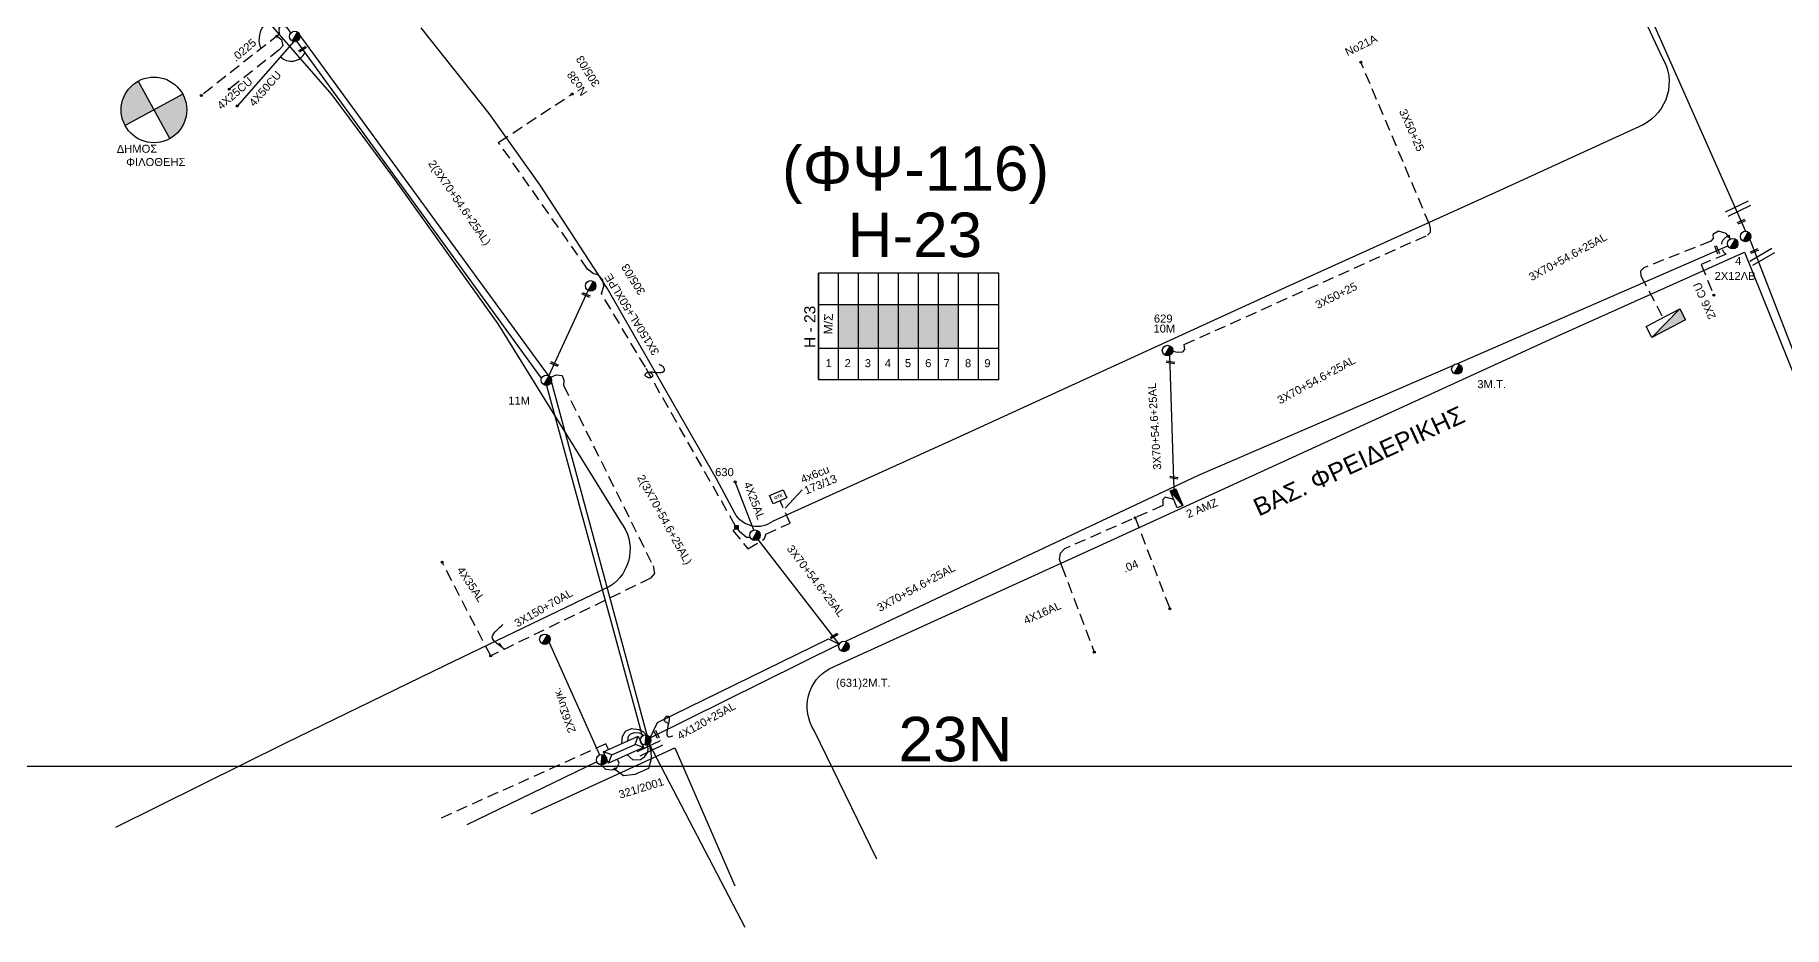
# Model space of a CAD drawing. Header units: millimetres. Extents: x 912 to 3023, y 735 to 1796.
# Drawn here: x 2225.4 to 2618.8, y 734.5 to 935.2 of the extents above; entities that cross this region are included whole.
import ezdxf
from ezdxf.enums import TextEntityAlignment as Align

# ---------------------------------------------------------------- set-up
doc = ezdxf.new("R2010")
doc.units = ezdxf.units.MM
doc.linetypes.add('DASHED', pattern=[19.05, 12.7, -6.35])
for name, color, linetype in [('Pillar OTE', 7, 'Continuous'), ('Άγνωστα', 7, 'Continuous'), ('Ασφαλειοκιβώτια Χ.Τ 9 αναχωρήσεων', 7, 'Continuous'), ('Γέφυρες Εναέριου Δικτύου', 7, 'Continuous'), ('Γυμνά εναέρια ΧΤ (3Φ)   4x35AL', 7, 'Continuous'), ('Επιγραφές - Σχήματα', 7, 'Continuous'), ('Καλώδια ΧΤ   2x6AL', 7, 'DASHED'), ('Καλώδια ΧΤ   3x150AL+50XLPE', 7, 'DASHED'), ('Καλώδια ΧΤ   4x16AL', 7, 'DASHED'), ('Καλώδια ΧΤ   4x25CU', 7, 'DASHED'), ('Καλώδια ΧΤ   4x50CU', 7, 'DASHED'), ('Μηχανική τομή', 7, 'Continuous'), ('Στύλος ΦΜ', 7, 'Continuous'), ('Στύλος ΦΜ @ 1', 7, 'Continuous'), ('Συνδέσεις', 7, 'Continuous'), ('Συνεστραμμένα ΧΤ   3x70+54.6+25 AL', 7, 'SYN_LINE'), ('Συνεστραμμένα ΧΤ   4x120+25 AL', 7, 'SYN_LINE'), ('Τομή', 7, 'Continuous'), ('Υποσταθμοί', 7, 'Continuous'), ('Υποσταθμός εναέριος 2 στύλων', 7, 'Continuous'), ('Υποσταθμός πόλεως', 7, 'Continuous'), ('Υπόβαθρο ΔΕΗ', 7, 'Continuous'), ('Υπόγεια Καλώδια Δικτύου ΧΤ      2Χ6 CU', 7, 'DASHED'), ('Υπόγεια Καλώδια Δικτύου ΧΤ   .04', 7, 'DASHED'), ('Υπόγεια καλώδια Δικτύου ΧΤ και Παρ. ΧΤ - 3X150+70 AL', 7, 'DASHED'), ('Υπόγεια καλώδια Παροχών ΧΤ   .0225', 7, 'DASHED'), ('Υπόγεια καλώδια Παροχών ΧΤ   4x16AL', 7, 'DASHED'), ('Υπόγεια καλώδια Παροχών ΧΤ   4x16CU', 7, 'DASHED'), ('Υπόγεια καλώδια Παροχών ΧΤ   4x25', 7, 'DASHED'), ('Υπόγεια καλώδια Παροχών ΧΤ   4x6', 7, 'DASHED')]:
    doc.layers.add(name, color=color, linetype=linetype)
doc.styles.add('arial', font='ARIAL.TTF')
doc.styles.get("Standard").update_dxf_attribs({"font": 'ARIAL.TTF'})
doc.linetypes.add('SYN_LINE', pattern='A,0.5,-0.0001,["/\\/\\/\\/",Standard,S=0.1,R=0,X=0,Y=-0.05],-0.25', length=0.7501)
doc.dimstyles.new('ISO-25', dxfattribs={"dimtxt": 2.5, "dimasz": 2.5, "dimexe": 1.25, "dimexo": 0.625, "dimtad": 1, "dimtxsty": 'Standard', "dimcen": 2.5, "dimadec": 0, "dimazin": 0, "dimtfac": 1, "dimtmove": 0, "dimatfit": 3, "dimfxl": 1, "dimarcsym": 0})

# ---------------------------------------------------------------- blocks, each defined once
blk = doc.blocks.new('ΥΠΑΡΧΩΝ ΤΣΙΜΕΝΤΕΝΙΟΣ ΣΤΥΛΟΣ')
at = {"layer": 'Στύλος ΦΜ'}
blk.add_hatch(color=7, dxfattribs=at).paths.add_polyline_path([(-1.29, -2.28, 0.574793), (2.62, 0, 0.268822), (1.3, 2.27)])
at = {"layer": 'Στύλος ΦΜ', "color": 7}
blk.add_line((-1.29, -2.28), (1.3, 2.27), dxfattribs=at)
blk.add_circle((0, 0), 2.62, dxfattribs=at)
at = {"layer": 'Στύλος ΦΜ', "flags": 4}
for tag, p in [('ΑΡΙΘΜΟΣ', (-4.68, 8.05)), ('ΤΥΠΟΣ', (-4.91, 3.03))]:
    blk.add_attdef(tag, p, '', height=4, dxfattribs=at)
blk = doc.blocks.new('ΥΠΟΣΤΑΘΜΟΣ ΕΝΑΕΡΙΟΣ ΕΠΙ 2 ΣΤΥΛΩΝ')
at = {"layer": 'Υποσταθμός εναέριος 2 στύλων', "linetype": 'Continuous'}
for points in [[(-11.97, -2.11, 0.574793), (-8.45, -0.07, 0.268822), (-9.64, 1.98)], [(9.68, -2.15, 0.574793), (13.19, -0.1, 0.268822), (12.01, 1.95)]]:
    blk.add_hatch(color=256, dxfattribs=at).paths.add_polyline_path(points)
for p, q in [((-11.97, -2.11), (-9.64, 1.98)), ((9.68, -2.15), (12.01, 1.95))]:
    blk.add_line(p, q, dxfattribs=at)
for centre in [(-10.81, -0.07), (10.84, -0.1)]:
    blk.add_circle(centre, 2.36, dxfattribs=at)
at = {"layer": 'Υποσταθμός πόλεως', "linetype": 'Continuous', "ltscale": 40}
blk.add_lwpolyline([(-8.57, 2.82), (8.57, 2.82), (8.57, -2.82), (-8.57, -2.82)], close=True, dxfattribs=at)
for points in [[(-5.75, 0), (-8.57, 2.82)], [(-8.57, -2.82), (-5.75, 0)], [(-5.75, 0), (5.75, 0)], [(5.75, 0), (8.57, 2.82)], [(8.57, -2.82), (5.75, 0)]]:
    blk.add_lwpolyline(points, dxfattribs=at)
at = {"layer": 'Υποσταθμός εναέριος 2 στύλων', "ltscale": 40, "flags": 1}
for tag, p in [('ΜΕΤΑΣΧΗΜΑΤΙΣΜΟΣ', (14.09, 2.51)), ('ΙΣΧΥΣ', (14.07, -0.28)), ('ΑΡΙΘΜΟΣ', (14.19, -3))]:
    blk.add_attdef(tag, p, '', height=1.8, dxfattribs=at)
blk = doc.blocks.new('υποσταθμος σε κλειστο χωρο')
at = {"layer": 'Υποσταθμοί', "ltscale": 40}
blk.add_hatch(color=256, dxfattribs=at).paths.add_polyline_path([(-9.52, -3.13), (9.52, -3.13), (9.52, 3.13)])
blk.add_lwpolyline([(-9.52, -3.13), (-9.52, 3.13), (9.52, 3.13), (9.52, -3.13)], close=True, dxfattribs=at)
blk.add_lwpolyline([(-9.52, -3.13), (9.52, 3.13)], dxfattribs=at)
blk = doc.blocks.new('ΥΠΑΡΧΩΝ ΥΠΟΣΤΑΘΜΟΣ ΣΕ ΚΛΕΙΣΤΟ ΧΩΡΟ')
at = {"layer": 'Υποσταθμοί'}
blk.add_blockref('υποσταθμος σε κλειστο χωρο', (0, 0), dxfattribs=at)
at = {"layer": 'Υποσταθμοί', "linetype": 'SYN_LINE', "ltscale": 40, "flags": 1}
for tag, p in [('ΜΕΤΑΣΧΗΜΑΤΙΣΜΟΣ', (10.66, 2.24)), ('ΙΣΧΥΣ', (10.64, -0.87)), ('ΑΡΙΘΜΟΣ', (10.77, -3.89))]:
    blk.add_attdef(tag, p, '', height=2, dxfattribs=at)
blk = doc.blocks.new('_ΣΥΝΔΕΣΗ')
at = {"layer": 'Συνδέσεις', "linetype": 'SYN_LINE', "ltscale": 40}
blk.add_hatch(color=256, dxfattribs=at).paths.add_polyline_path([(0.5, -0.01, 1), (-0.5, -0.01, 1)])
at = {"layer": 'Συνδέσεις'}
blk.add_circle((0, -0.01), 0.5, dxfattribs=at)
blk = doc.blocks.new('ΑΣΦΑΛΕΙΟΚΙΒΩΤΙΟ ΥΠΟΣΤΑΘΜΟΥ 9 ΑΝΑΧΩΡΗΣΕΩΝ')
at = {"layer": 'Ασφαλειοκιβώτια Χ.Τ 9 αναχωρήσεων', "ltscale": 40}
for p, q in [((-23.8, 40.36), (24.02, 40.36)), ((-9.72, 40.36), (-9.72, -40.64)), ((9.94, 40.36), (9.94, -40.64)), ((-23.8, 31.36), (24.02, 31.36)), ((-23.8, 22.36), (24.02, 22.36)), ((-23.8, 13.36), (24.02, 13.36)), ((-23.8, 4.36), (24.02, 4.36)), ((-23.8, -4.64), (24.02, -4.64)), ((-23.8, -13.64), (24.02, -13.64)), ((-23.8, -22.64), (24.02, -22.64)), ((-23.8, -31.64), (24.02, -31.64))]:
    blk.add_line(p, q, dxfattribs=at)
at = {"layer": 'Ασφαλειοκιβώτια Χ.Τ 9 αναχωρήσεων'}
blk.add_lwpolyline([(-23.8, -40.64), (24.02, -40.64), (24.02, 40.36), (-23.8, 40.36)], close=True, dxfattribs=at)
for s, p in [('1', (-18.29, 37.24)), ('2', (-18.29, 28.67)), ('3', (-18.29, 19.6)), ('4', (-18.29, 10.58)), ('5', (-18.29, 1.57)), ('6', (-18.29, -7.57)), ('7', (-18.29, -15.81)), ('8', (-18.29, -25.5)), ('9', (-18.29, -34.19))]:
    blk.add_text(s, height=3.6, rotation=270, dxfattribs=at).set_placement(p)
at = {"layer": 'Ασφαλειοκιβώτια Χ.Τ 9 αναχωρήσεων', "ltscale": 40}
for tag, height, p in [('ΟΝΟΜΑ', 5, (-0.16, 44.31)), ('ΚΕΙΜΕΝΟ 1', 2, (17.06, 35.59)), ('ΚΕΙΜΕΝΟ 2', 2, (17.06, 26.88)), ('ΚΕΙΜΕΝΟ 3', 2, (17.06, 17.69)), ('ΚΕΙΜΕΝΟ 4', 2, (17.06, 8.71)), ('ΚΕΙΜΕΝΟ 5', 2, (17.06, -0.13)), ('ΚΕΙΜΕΝΟ 6', 2, (17.06, -9.05)), ('ΚΕΙΜΕΝΟ 7', 2, (17.06, -18.13)), ('ΚΕΙΜΕΝΟ 8', 2, (17.06, -26.85)), ('ΚΕΙΜΕΝΟ 9', 2, (17.06, -35.99)), ('ΣΧ', 2, (-0.1, -42.64))]:
    blk.add_attdef(tag, text='', height=height, dxfattribs=at).set_placement(p, align=Align.MIDDLE_CENTER)
blk = doc.blocks.new('ΤΟΜΗ')
at = {"layer": 'Τομή', "ltscale": 40}
for p, q in [((-5.68, 0), (5.68, 0)), ((5.68, -2.33), (-5.68, -2.33))]:
    blk.add_line(p, q, dxfattribs=at)
blk = doc.blocks.new('ΜΗΧΑΝΙΚΗ ΤΟΜΗ')
at = {"layer": 'Μηχανική τομή', "ltscale": 40}
for p, q in [((-1.89, 0.78), (1.89, 0.78)), ((1.89, 0), (-1.89, 0))]:
    blk.add_line(p, q, dxfattribs=at)
blk = doc.blocks.new('TSONTA XT1')
at = {"ltscale": 40}
h = blk.add_hatch(color=256, dxfattribs=at)
h.dxf.hatch_style = 1
h.paths.add_polyline_path([(595.96, 2487.66), (597.07, 2488.77), (595.96, 2489.87), (594.85, 2488.77)])
blk.add_lwpolyline([(594.85, 2488.77), (595.96, 2489.87), (597.07, 2488.77), (595.96, 2487.66)], close=True, dxfattribs=at)
blk = doc.blocks.new('PILLAR ΟΤΕ')
at = {"layer": 'Pillar OTE', "ltscale": 40}
blk.add_lwpolyline([(-3.31, 2.02), (3.39, 2.02), (3.39, -1.99), (-3.31, -1.99)], close=True, dxfattribs=at)
at = {"layer": 'Pillar OTE', "insert": (-1.81, 0.71), "char_height": 1.3575, "width": 109.961, "attachment_point": 1}
blk.add_mtext('{\\fArial|b1|i0|c161|p34;OTE}', dxfattribs=at)

msp = doc.modelspace()

# ---------------------------------------------------------------- hatches: boundary and pattern name
at = {"layer": 'Ασφαλειοκιβώτια Χ.Τ 9 αναχωρήσεων'}
for color, points in [(27, [(2406.16, 864.79), (2410.66, 864.79), (2410.66, 874.61), (2406.16, 874.61)]), (151, [(2410.66, 864.79), (2415.16, 864.79), (2415.16, 874.61), (2410.66, 874.61)]), (30, [(2415.16, 864.79), (2419.66, 864.79), (2419.66, 874.61), (2415.16, 874.61)]), (2, [(2419.66, 864.79), (2424.16, 864.79), (2424.16, 874.61), (2419.66, 874.61)]), (85, [(2424.16, 864.79), (2428.66, 864.79), (2428.66, 874.61), (2424.16, 874.61)]), (62, [(2428.66, 864.79), (2433.16, 864.79), (2433.16, 874.61), (2428.66, 874.61)])]:
    msp.add_hatch(color=color, dxfattribs=at).paths.add_polyline_path(points)
at = {"layer": 'Επιγραφές - Σχήματα'}
h = msp.add_hatch(color=1, dxfattribs=at)
h.paths.add_polyline_path([(2252.18, 918.39), (2255.72, 911.91, 0.274372), (2259.56, 918.39, 0.125571), (2258.66, 921.93)])
h.paths.add_polyline_path([(2248.64, 924.87, 0.274372), (2244.79, 918.39, 0.125571), (2245.7, 914.85), (2252.18, 918.39)])

# ---------------------------------------------------------------- linework, layer by layer
at = {"layer": 'Άγνωστα', "color": 30, "linetype": 'DASHED', "ltscale": 0.2}
msp.add_lwpolyline([(2481.31, 864.12), (2482.37, 863.84), (2483.57, 863.98), (2484.04, 864.44), (2483.9, 865.58), (2538.57, 890.18), (2539.26, 890.87), (2539.3, 891.66), (2539.03, 892.68), (2523.63, 929.13)], dxfattribs=at)
at = {"layer": 'Άγνωστα', "color": 2, "linetype": 'DASHED', "ltscale": 0.2}
msp.add_lwpolyline([(2354.42, 774.44), (2353.82, 775.7), (2315.99, 758.66)], dxfattribs=at)
at = {"layer": 'Γέφυρες Εναέριου Δικτύου'}
for centre, radius, start, end in [((2280.88, 934.28), 5.09, 90.7912, 204.4025), ((2283.06, 932.7), 3.37, 224.1842, 335.6282)]:
    msp.add_arc(centre, radius, start, end, dxfattribs=at)
at = {"layer": 'Γυμνά εναέρια ΧΤ (3Φ)   4x35AL', "color": 85, "linetype": 'DASHED', "ltscale": 0.2}
msp.add_lwpolyline([(2327.91, 795.53), (2316.99, 816.63)], dxfattribs=at)
at = {"layer": 'Επιγραφές - Σχήματα'}
msp.add_lwpolyline([(917.41, 770.73), (2916.72, 770.73), (2916.72, 1780.64), (917.41, 1780.64)], close=True, dxfattribs=at)
at = {"layer": 'Επιγραφές - Σχήματα', "color": 1}
for points in [[(2248.64, 924.87), (2255.72, 911.91)], [(2258.66, 921.93), (2245.7, 914.85)]]:
    msp.add_lwpolyline(points, dxfattribs=at)
at = {"layer": 'Επιγραφές - Σχήματα'}
for points in [[(2363.68, 859.29), (2364.01, 859.11), (2364.23, 858.93), (2364.34, 858.77), (2364.37, 858.63), (2364.34, 858.49), (2364.27, 858.38), (2364.16, 858.28), (2364.05, 858.21), (2363.93, 858.15), (2363.83, 858.11), (2363.72, 858.09), (2363.63, 858.09), (2363.53, 858.09), (2363.44, 858.11), (2363.35, 858.14), (2363.26, 858.17), (2363.18, 858.21), (2363.09, 858.25), (2363.01, 858.3), (2362.94, 858.35), (2362.87, 858.4), (2362.81, 858.46), (2362.76, 858.51), (2362.72, 858.56), (2362.69, 858.62), (2362.67, 858.67), (2362.67, 858.72), (2362.67, 858.77), (2362.68, 858.82), (2362.69, 858.87), (2362.72, 858.92), (2362.75, 858.97), (2362.79, 859.02), (2362.83, 859.07), (2362.88, 859.11), (2362.93, 859.15), (2362.99, 859.2), (2363.06, 859.24), (2363.14, 859.27), (2363.22, 859.3), (2363.32, 859.33), (2363.42, 859.36), (2363.54, 859.38), (2363.66, 859.4), (2363.79, 859.41), (2363.93, 859.41), (2364.08, 859.41), (2364.24, 859.41), (2364.41, 859.39), (2364.59, 859.37), (2364.77, 859.35), (2364.95, 859.33), (2365.14, 859.31), (2365.32, 859.29), (2365.5, 859.28), (2365.67, 859.27), (2365.83, 859.27), (2365.98, 859.27), (2366.12, 859.28), (2366.25, 859.3), (2366.38, 859.33), (2366.49, 859.36), (2366.6, 859.4), (2366.69, 859.44), (2366.78, 859.49), (2366.85, 859.55), (2366.92, 859.61), (2366.96, 859.68), (2366.99, 859.77), (2367.01, 859.86), (2367, 859.96), (2366.97, 860.07), (2366.92, 860.2), (2366.85, 860.34), (2366.74, 860.47), (2366.62, 860.61), (2366.46, 860.74), (2366.28, 860.87), (2366.06, 860.97), (2365.82, 861.06)], [(2368.02, 780.28), (2367.69, 780.4), (2367.43, 780.51), (2367.25, 780.62), (2367.13, 780.72), (2367.06, 780.81), (2367.03, 780.91), (2367.02, 781), (2367.03, 781.08), (2367.04, 781.17), (2367.06, 781.26), (2367.08, 781.35), (2367.1, 781.43), (2367.13, 781.52), (2367.16, 781.59), (2367.2, 781.67), (2367.25, 781.73), (2367.29, 781.79), (2367.35, 781.84), (2367.41, 781.89), (2367.47, 781.93), (2367.53, 781.95), (2367.59, 781.97), (2367.65, 781.99), (2367.71, 781.99), (2367.76, 781.98), (2367.81, 781.97), (2367.86, 781.94), (2367.91, 781.91), (2367.94, 781.87), (2367.98, 781.82), (2368.01, 781.77), (2368.03, 781.7), (2368.05, 781.64), (2368.06, 781.56), (2368.06, 781.48), (2368.06, 781.4), (2368.06, 781.31), (2368.05, 781.21), (2368.04, 781.11), (2368.02, 781.01), (2368.01, 780.9), (2367.99, 780.79), (2367.96, 780.67), (2367.94, 780.54), (2367.91, 780.4), (2367.88, 780.26), (2367.85, 780.1), (2367.82, 779.93), (2367.78, 779.74), (2367.74, 779.55), (2367.7, 779.35), (2367.66, 779.14), (2367.63, 778.94), (2367.6, 778.75), (2367.57, 778.56), (2367.55, 778.39), (2367.53, 778.23), (2367.53, 778.09), (2367.53, 777.97), (2367.54, 777.85), (2367.55, 777.75), (2367.58, 777.66), (2367.61, 777.58), (2367.66, 777.5), (2367.71, 777.43), (2367.78, 777.38), (2367.87, 777.34), (2367.99, 777.32), (2368.14, 777.33), (2368.33, 777.37), (2368.57, 777.45), (2368.86, 777.57)]]:
    msp.add_lwpolyline(points, dxfattribs=at)
at = {"layer": 'Επιγραφές - Σχήματα', "color": 1}
msp.add_circle((2252.18, 918.39), 7.38, dxfattribs=at)
at = {"layer": 'Καλώδια ΧΤ   2x6AL', "color": 151, "linetype": 'SYN_LINE', "ltscale": 20}
for points in [[(2341.03, 798.55), (2352.38, 773.23)], [(2352.75, 770.98), (2353.7, 770.05), (2355.24, 769.88), (2356.25, 770.35), (2356.8, 771.35), (2356.4, 772.24)]]:
    msp.add_lwpolyline(points, dxfattribs=at)
at = {"layer": 'Καλώδια ΧΤ   3x150AL+50XLPE', "color": 62, "ltscale": 0.2}
for points in [[(2382.93, 824.86), (2362.7, 860.46), (2352.81, 877.08), (2353.37, 878.7), (2353.12, 880.14), (2352.15, 881.21), (2350.94, 881.57), (2349.72, 882.55), (2329.67, 911.08), (2346.23, 921.95)], [(2386.3, 822.15), (2385.43, 822.19), (2384.02, 823.34), (2383.6, 823.94)]]:
    msp.add_lwpolyline(points, dxfattribs=at)
at = {"layer": 'Καλώδια ΧΤ   4x16AL', "color": 30, "ltscale": 0.2}
msp.add_lwpolyline([(2481.52, 830.73), (2479.61, 831.26), (2479.05, 830.7), (2479.09, 829.84), (2479.07, 829.34), (2456.98, 819.61), (2456.02, 818.56), (2455.78, 817.25), (2456.38, 815.65), (2463.67, 796.38)], dxfattribs=at)
at = {"layer": 'Καλώδια ΧΤ   4x25CU', "color": 7, "ltscale": 0.2}
msp.add_lwpolyline([(2279.84, 935), (2280.87, 934.22), (2281.13, 932.81), (2280.36, 931.9), (2269.1, 923.08)], dxfattribs=at)
at = {"layer": 'Καλώδια ΧΤ   4x50CU', "color": 151, "linetype": 'SYN_LINE', "ltscale": 20}
msp.add_lwpolyline([(2283.63, 933.75), (2270.9, 919.26)], dxfattribs=at)
at = {"layer": 'Συνεστραμμένα ΧΤ   3x70+54.6+25 AL', "color": 2, "ltscale": 20}
msp.add_lwpolyline([(2574.68, 971.15), (2574.68, 971.15), (2610.15, 891.07)], dxfattribs=at)
at = {"layer": 'Συνεστραμμένα ΧΤ   3x70+54.6+25 AL', "color": 151, "ltscale": 20}
for points in [[(2339.36, 858.03), (2284.3, 933.83)], [(2340.44, 856.37), (2362, 777.5)], [(2355.74, 770.12), (2357.76, 768.61), (2360.43, 768.87), (2363.45, 770.25), (2364.11, 772.44), (2364.04, 774.01), (2363.56, 775.74)], [(2351.79, 771.67), (2322.52, 757.51)]]:
    msp.add_lwpolyline(points, dxfattribs=at)
at = {"layer": 'Συνεστραμμένα ΧΤ   3x70+54.6+25 AL', "color": 85, "ltscale": 20}
for points in [[(2285.01, 935.09), (2340.86, 858.65)], [(2611.13, 889.24), (2650.33, 788.07)], [(2341.02, 858.56), (2349.81, 877.75)], [(2363.1, 777.7), (2341.58, 857.25)], [(2357.42, 775.79), (2357.58, 777.36), (2358.25, 778.59), (2359.55, 779.22), (2361.24, 778.96), (2362.3, 778.4), (2362.85, 777.75)]]:
    msp.add_lwpolyline(points, dxfattribs=at)
at = {"layer": 'Συνεστραμμένα ΧΤ   3x70+54.6+25 AL', "color": 30, "ltscale": 20}
for points in [[(2545.21, 861.24), (2606.18, 887.82)], [(2481.63, 832.92), (2480.69, 863.2)], [(2407.61, 798.79), (2487.09, 836.2), (2544.34, 860.86)], [(2363.81, 777.06), (2406.29, 798.15)], [(2358.79, 776.41), (2358.88, 777.46), (2359.45, 777.99), (2360.32, 778.31), (2361.31, 778.21), (2362.25, 777.66)]]:
    msp.add_lwpolyline(points, dxfattribs=at)
at = {"layer": 'Συνεστραμμένα ΧΤ   3x70+54.6+25 AL', "color": 62, "ltscale": 20}
msp.add_lwpolyline([(2406.29, 798.15), (2388.07, 821.75)], dxfattribs=at)
at = {"layer": 'Συνεστραμμένα ΧΤ   3x70+54.6+25 AL', "color": 27, "ltscale": 20}
msp.add_lwpolyline([(2363.56, 775.74), (2385.09, 734.51)], dxfattribs=at)
at = {"layer": 'Συνεστραμμένα ΧΤ   4x120+25 AL', "color": 62, "ltscale": 20}
for points in [[(2363.81, 777.06), (2365.43, 780.56), (2403.89, 799.34), (2406.29, 798.15)], [(2358.63, 773.24), (2359.89, 772.1), (2361.57, 772.23), (2362.48, 772.77), (2363.28, 773.89), (2363.32, 774.7), (2363.09, 775.46)]]:
    msp.add_lwpolyline(points, dxfattribs=at)
at = {"layer": 'Υπόβαθρο ΔΕΗ'}
for points in [[(2208.44, 760.79), (2202.87, 776.85), (2195.81, 792.93), (2189.65, 803.89), (2176.74, 820.98), (2165.51, 834.02), (2152.69, 847.01), (2138.94, 857.86, -0.520722), (2137.31, 869.61), (2159.03, 897.51), (2181.88, 927.14), (2208.34, 961.25), (2223.24, 980.64, -0.365054), (2232.22, 981.51), (2255.29, 961.25), (2275.7, 940.68), (2292.17, 921.74), (2305.81, 903.36), (2329.52, 870.24), (2357.14, 825.66, -0.441492), (2354.66, 811.12), (2317.5, 793.27), (2281.76, 775.87), (2243.54, 756.87)], [(2576.91, 961.25), (2591.42, 930.18, -0.43029), (2587.14, 915.06), (2554.76, 900.2), (2507.52, 878.78), (2431.72, 844.05), (2391.42, 825.87, -0.468524), (2382.83, 827.65), (2378.72, 835.35), (2354.07, 878.24), (2339.04, 901.45), (2327.59, 917.59), (2312.28, 936.85)], [(2414.76, 749.77), (2400.68, 778.76, -0.438226), (2404.21, 792.71), (2463.75, 819.83), (2566.93, 867.1), (2609.9, 886.4), (2621.61, 857.32), (2638.25, 814.4), (2648.79, 786.46), (2655.01, 757.65)]]:
    msp.add_lwpolyline(points, format="xyb", dxfattribs=at)
msp.add_lwpolyline([(2336.99, 759.99), (2369.29, 774.82), (2382.85, 743.78)], dxfattribs=at)
at = {"layer": 'Υπόγεια Καλώδια Δικτύου ΧΤ      2Χ6 CU', "color": 30, "linetype": 'DASHED', "ltscale": 0.2}
msp.add_lwpolyline([(2606.29, 889.97, 0.655936), (2605.78, 885.95), (2600.12, 883.6), (2602.99, 876.68)], format="xyb", dxfattribs=at)
at = {"layer": 'Υπόγεια Καλώδια Δικτύου ΧΤ   .04', "color": 30, "ltscale": 0.2}
msp.add_lwpolyline([(2472.86, 826.61), (2480.66, 806.13)], dxfattribs=at)
at = {"layer": 'Υπόγεια καλώδια Δικτύου ΧΤ και Παρ. ΧΤ - 3X150+70 AL', "color": 85, "ltscale": 0.2}
msp.add_lwpolyline([(2341.41, 858.22), (2342.66, 858.79), (2344.02, 858.65), (2344.37, 857.58), (2344.26, 856.41), (2364.42, 815.82), (2364.73, 814.07), (2363.89, 812.99), (2327.91, 795.53)], dxfattribs=at)
at = {"layer": 'Υπόγεια καλώδια Παροχών ΧΤ   .0225', "color": 85, "ltscale": 0.2}
msp.add_lwpolyline([(2282.96, 935.69), (2282.14, 936.96), (2280.61, 937.29), (2280.26, 936.69), (2280.32, 935.38), (2262.84, 921.62)], dxfattribs=at)
at = {"layer": 'Υπόγεια καλώδια Παροχών ΧΤ   4x16CU', "color": 30, "ltscale": 0.2}
msp.add_lwpolyline([(2606.79, 889.37), (2605.78, 890.56), (2604.03, 891.07), (2602.81, 890.36), (2602.82, 889.47), (2602.33, 888.83), (2587.23, 882.87), (2586.54, 882.1), (2586.59, 881.02), (2591.56, 871.64)], dxfattribs=at)
at = {"layer": 'Υπόγεια καλώδια Παροχών ΧΤ   4x25', "color": 7, "linetype": 'SYN_LINE', "ltscale": 15}
msp.add_lwpolyline([(2387.06, 823.82), (2382.87, 834.66)], dxfattribs=at)
at = {"layer": 'Υπόγεια καλώδια Παροχών ΧΤ   4x6', "color": 62, "linetype": 'DASHED', "ltscale": 0.2}
msp.add_lwpolyline([(2382.88, 824.07), (2382.39, 823.75), (2385.75, 819.58), (2389.4, 821.79, 0.076959), (2389.8, 822.94), (2395.27, 825.4), (2393.01, 830.43)], format="xyb", dxfattribs=at)

# ---------------------------------------------------------------- block references
at = {"layer": 'Pillar OTE', "xscale": 0.5, "yscale": 0.5, "zscale": 0.5, "rotation": 23.01378804463669}
msp.add_blockref('PILLAR ΟΤΕ', (2392.56, 831.33), dxfattribs=at)
at = {"layer": 'Ασφαλειοκιβώτια Χ.Τ 9 αναχωρήσεων', "xscale": 0.5, "yscale": 0.5, "zscale": 0.5, "rotation": 90}
msp.add_blockref('ΑΣΦΑΛΕΙΟΚΙΒΩΤΙΟ ΥΠΟΣΤΑΘΜΟΥ 9 ΑΝΑΧΩΡΗΣΕΩΝ', (2421.84, 869.64), dxfattribs=at).add_auto_attribs({'ΟΝΟΜΑ': 'H - 23'})
at = {"layer": 'Μηχανική τομή'}
for p, xscale, yscale, zscale, rotation in [((2285.48, 932.21), 0.5000000000000356, 0.5000000000000356, 0.5000000000000356, 215.2710809302208), ((2609.13, 893.4), 0.4999999999997811, 0.4999999999997811, 0.4999999999997811, 203.582291343885), ((2603.91, 886.97), 0.4999999999998356, 0.4999999999998356, 0.4999999999998356, 112.039510693779), ((2612.06, 886.78), 0.4999999999997811, 0.4999999999997811, 0.4999999999997811, 203.582291343885), ((2349.44, 876.92), 0.4999999999999785, 0.4999999999999785, 0.4999999999999785, 154.531625906292), ((2342.31, 861.37), 0.4999999999999785, 0.4999999999999785, 0.4999999999999785, 154.531625906292), ((2480.81, 861.8), 0.4999999999998382, 0.4999999999998382, 0.4999999999998382, 170.6721809216067), ((2481.62, 835.84), 0.4999999999998382, 0.4999999999998382, 0.4999999999998382, 170.6721809216067), ((2405.04, 800.15), 0.4999999999998477, 0.4999999999998477, 0.4999999999998477, 210.7990172774767), ((2365.38, 777.93), 0.4999999999999628, 0.4999999999999628, 0.4999999999999628, 114.2342803868218)]:
    msp.add_blockref('ΜΗΧΑΝΙΚΗ ΤΟΜΗ', p, dxfattribs=dict(at, xscale=xscale, yscale=yscale, zscale=zscale, rotation=rotation))
at = {"layer": 'Στύλος ΦΜ @ 1', "ltscale": 40}
ref = msp.add_blockref('ΥΠΑΡΧΩΝ ΤΣΙΜΕΝΤΕΝΙΟΣ ΣΤΥΛΟΣ', (2283.84, 934.91), dxfattribs=dict(at, xscale=0.4499999999998181, yscale=0.4499999999998181, zscale=0.4499999999998181))
ref.add_attrib('ΤΥΠΟΣ', '11M', (2283.89, 937.57), dxfattribs={"layer": 'Στύλος ΦΜ', "height": 1.8, "flags": 4})
ref = msp.add_blockref('ΥΠΑΡΧΩΝ ΤΣΙΜΕΝΤΕΝΙΟΣ ΣΤΥΛΟΣ', (2607.26, 888.29), dxfattribs=dict(at, xscale=0.4499999999998181, yscale=0.4499999999998181, zscale=0.4499999999998181))
ref.add_attrib('ΤΥΠΟΣ', '2X12ΛB', (2603.18, 880.12), dxfattribs={"layer": 'Στύλος ΦΜ', "height": 1.8, "flags": 4})
ref.add_attrib('ΑΡΙΘΜΟΣ', '4', (2607.79, 883.5), dxfattribs={"layer": 'Στύλος ΦΜ', "height": 1.8, "flags": 4})
at = {"layer": 'Στύλος ΦΜ @ 1', "ltscale": 40, "xscale": 0.4499999999998181, "yscale": 0.4499999999998181, "zscale": 0.4499999999998181}
for p in [(2610.15, 889.9), (2350.39, 878.78), (2340.09, 799.26)]:
    msp.add_blockref('ΥΠΑΡΧΩΝ ΤΣΙΜΕΝΤΕΝΙΟΣ ΣΤΥΛΟΣ', p, dxfattribs=at)
at = {"layer": 'Στύλος ΦΜ @ 1', "ltscale": 40}
ref = msp.add_blockref('ΥΠΑΡΧΩΝ ΤΣΙΜΕΝΤΕΝΙΟΣ ΣΤΥΛΟΣ', (2480.14, 864.24), dxfattribs=dict(at, xscale=0.4499999999998181, yscale=0.4499999999998181, zscale=0.4499999999998181))
ref.add_attrib('ΤΥΠΟΣ', '10M', (2476.97, 868.27), dxfattribs={"layer": 'Στύλος ΦΜ', "height": 1.8, "flags": 4})
ref.add_attrib('ΑΡΙΘΜΟΣ', '629', (2477.07, 870.53), dxfattribs={"layer": 'Στύλος ΦΜ', "height": 1.8, "flags": 4})
ref = msp.add_blockref('ΥΠΑΡΧΩΝ ΤΣΙΜΕΝΤΕΝΙΟΣ ΣΤΥΛΟΣ', (2340.44, 857.55), dxfattribs=dict(at, xscale=0.4499999999998181, yscale=0.4499999999998181, zscale=0.4499999999998181))
ref.add_attrib('ΤΥΠΟΣ', '11M', (2331.86, 852.08), dxfattribs={"layer": 'Στύλος ΦΜ', "height": 1.8, "flags": 4})
ref = msp.add_blockref('ΥΠΑΡΧΩΝ ΤΣΙΜΕΝΤΕΝΙΟΣ ΣΤΥΛΟΣ', (2545.21, 860.06), dxfattribs=dict(at, xscale=0.4499999999998181, yscale=0.4499999999998181, zscale=0.4499999999998181))
ref.add_attrib('ΤΥΠΟΣ', '3M.T.', (2549.82, 855.77), dxfattribs={"layer": 'Στύλος ΦΜ', "height": 1.8, "flags": 4})
ref = msp.add_blockref('ΥΠΑΡΧΩΝ ΤΣΙΜΕΝΤΕΝΙΟΣ ΣΤΥΛΟΣ', (2387.35, 822.68), dxfattribs=dict(at, xscale=0.4499999999998181, yscale=0.4499999999998181, zscale=0.4499999999998181))
ref.add_attrib('ΑΡΙΘΜΟΣ', '630', (2378.39, 835.97), dxfattribs={"layer": 'Στύλος ΦΜ', "height": 1.8, "flags": 4})
ref = msp.add_blockref('ΥΠΑΡΧΩΝ ΤΣΙΜΕΝΤΕΝΙΟΣ ΣΤΥΛΟΣ', (2407.34, 797.64), dxfattribs=dict(at, xscale=0.4499999999998181, yscale=0.4499999999998181, zscale=0.4499999999998181))
ref.add_attrib('ΤΥΠΟΣ', '(631)2M.T.', (2405.55, 788.57), dxfattribs={"layer": 'Στύλος ΦΜ', "height": 1.8, "flags": 4})
at = {"layer": 'Συνδέσεις', "xscale": 0.4499999999998181, "yscale": 0.4499999999998181, "zscale": 0.4499999999998181}
for p in [(2279.84, 935), (2523.63, 929.13), (2262.84, 921.62), (2269.11, 923.08), (2346.23, 921.96), (2270.9, 919.27), (2606.29, 889.97), (2602.99, 876.68), (2382.87, 834.66), (2472.86, 826.61), (2316.99, 816.64), (2480.66, 806.13), (2327.91, 795.54), (2463.67, 796.38), (2355.81, 770.07)]:
    msp.add_blockref('_ΣΥΝΔΕΣΗ', p, dxfattribs=at)
at = {"layer": 'Συνδέσεις', "xscale": 0.4862928480929771, "yscale": 0.4862928480929771, "zscale": 0.4862928480929771, "rotation": 44.9843359583616}
msp.add_blockref('TSONTA XT1', (3033.79, -236.44), dxfattribs=at)
at = {"layer": 'Τομή'}
for p, xscale, yscale, zscale, rotation in [((2608.22, 896.68), 0.5000000000001151, 0.5000000000001151, 0.5000000000001151, 25.82905688684587), ((2613.58, 885.79), 0.5000000000000975, 0.5000000000000975, 0.5000000000000975, 30.62993318276816), ((2363.51, 775.27), 0.5000000000001151, 0.5000000000001151, 0.5000000000001151, 25.82905688684587)]:
    msp.add_blockref('ΤΟΜΗ', p, dxfattribs=dict(at, xscale=xscale, yscale=yscale, zscale=zscale, rotation=rotation))
at = {"layer": 'Υποσταθμοί'}
for p, xscale, yscale, zscale, rotation in [((2592.21, 870.39), 0.4499999999997507, 0.4499999999997507, 0.4499999999997507, 27.51765887356481), ((2482.15, 830.99), 0.2159999999999166, 0.2159999999999166, 0.2159999999999166, 111.8487760463551)]:
    msp.add_blockref('ΥΠΑΡΧΩΝ ΥΠΟΣΤΑΘΜΟΣ ΣΕ ΚΛΕΙΣΤΟ ΧΩΡΟ', p, dxfattribs=dict(at, xscale=xscale, yscale=yscale, zscale=zscale, rotation=rotation))
at = {"layer": 'Υποσταθμός εναέριος 2 στύλων', "xscale": 0.5000000000001965, "yscale": 0.5000000000001965, "zscale": 0.5000000000001965, "rotation": 24.22595501946607}
msp.add_blockref('ΥΠΟΣΤΑΘΜΟΣ ΕΝΑΕΡΙΟΣ ΕΠΙ 2 ΣΤΥΛΩΝ', (2357.77, 774.4), dxfattribs=at)

# ---------------------------------------------------------------- texts
at = {"layer": 'Γυμνά εναέρια ΧΤ (3Φ)   4x35AL', "color": 7, "insert": (2321.71, 815.84), "char_height": 1.8, "width": 168.3718, "attachment_point": 1, "rotation": 304.1343}
msp.add_mtext('4X35AL', dxfattribs=at)
at = {"layer": 'Επιγραφές - Σχήματα', "char_height": 1.8, "width": 84.1859, "attachment_point": 1, "style": 'arial'}
for s, insert, rotation in [('No21A', (2519.82, 932.07), 25.9419), ('No38', (2348.26, 921.32), 123.5665)]:
    msp.add_mtext(s, dxfattribs=dict(at, insert=insert, rotation=rotation))
at = {"layer": 'Επιγραφές - Σχήματα', "ltscale": 40, "char_height": 1.8, "width": 47.0228, "attachment_point": 1, "style": 'arial'}
for s, insert, rotation in [('{\\fArial|b0|i0|c161|p34;305/03}', (2351.03, 923.32), 121.9125), ('ΔΗΜΟΣ\\P   ΦΙΛΟΘΕΗΣ', (2243.8, 910.5), 0.363), ('{\\fArial|b0|i0|c161|p34;305/03}', (2361.25, 876.49), 121.9125), ('{\\fArial|b0|i0|c161|p34;321/2001}', (2356.49, 765.09), 17.298)]:
    msp.add_mtext(s, dxfattribs=dict(at, insert=insert, rotation=rotation))
at = {"layer": 'Επιγραφές - Σχήματα', "color": 7, "attachment_point": 1}
for s, insert, char_height, width, rotation in [('3X50+25', (2533.81, 918.82), 1.8, 168.3718, 294.2467), ('3X50+25', (2513.13, 875.16), 1.8, 168.3718, 26.5897), ('{\\H1.083x;\\C256;Μ/Σ}', (2402.78, 867.91), 1.8, 168.3718, 88.0043), ('ΒΑΣ. ΦΡΕΙΔΕΡΙΚΗΣ', (2498.97, 830.48), 4, 68.5169, 24.6436)]:
    msp.add_mtext(s, dxfattribs=dict(at, insert=insert, char_height=char_height, width=width, rotation=rotation))
at = {"layer": 'Επιγραφές - Σχήματα', "color": 7, "char_height": 10, "width": 168.3718, "attachment_point": 1}
for s, insert in [('(ΦΨ-116)', (2393.43, 910.2)), ('Η-23', (2408.18, 895.28))]:
    msp.add_mtext(s, dxfattribs=dict(at, insert=insert))
at = {"layer": 'Επιγραφές - Σχήματα', "insert": (2419.62, 781.8), "char_height": 10, "width": 42.6601, "attachment_point": 1}
msp.add_mtext('23N', dxfattribs=at)
at = {"layer": 'Καλώδια ΧΤ   2x6AL', "color": 7, "insert": (2345.42, 777.94), "char_height": 1.8, "width": 168.3718, "attachment_point": 1, "rotation": 110.1686}
msp.add_mtext('2X6Συγκ.', dxfattribs=at)
at = {"layer": 'Καλώδια ΧΤ   3x150AL+50XLPE', "color": 7, "insert": (2359.66, 872.35), "char_height": 1.8, "width": 27.8484, "attachment_point": 5, "rotation": 121.6089}
msp.add_mtext('3X150AL+50XLPE', dxfattribs=at)
at = {"layer": 'Καλώδια ΧΤ   4x16AL', "color": 7, "insert": (2447.53, 804.21), "char_height": 1.8, "width": 168.3718, "attachment_point": 1, "rotation": 24.0565}
msp.add_mtext('4X16AL', dxfattribs=at)
at = {"layer": 'Καλώδια ΧΤ   4x25CU', "color": 7, "insert": (2266.17, 919.7), "char_height": 1.8, "width": 168.3718, "attachment_point": 1, "rotation": 40.7044}
msp.add_mtext('4X25CU', dxfattribs=at)
at = {"layer": 'Καλώδια ΧΤ   4x50CU', "color": 7, "insert": (2273.37, 920.17), "char_height": 1.8, "width": 168.3718, "attachment_point": 1, "rotation": 48.9851}
msp.add_mtext('4X50CU', dxfattribs=at)
at = {"layer": 'Συνεστραμμένα ΧΤ   3x70+54.6+25 AL', "color": 7, "char_height": 1.8, "width": 168.3718, "attachment_point": 1}
for s, insert, rotation in [('2(3X70+54.6+25AL)', (2315.23, 907.35), 304.6359), ('3X70+54.6+25AL', (2561.15, 881.42), 28.6967), ('3X70+54.6+25AL', (2504.57, 853.68), 28.6967), ('2(3X70+54.6+25AL)', (2362.35, 836.55), 298.934), ('3X70+54.6+25AL', (2395.81, 820.71), 307.4319), ('3X70+54.6+25AL', (2414.57, 806.98), 28.6967)]:
    msp.add_mtext(s, dxfattribs=dict(at, insert=insert, rotation=rotation))
at = {"layer": 'Συνεστραμμένα ΧΤ   4x120+25 AL', "color": 7, "insert": (2369.6, 778.14), "char_height": 1.8, "width": 168.3718, "attachment_point": 1, "rotation": 29.2428}
msp.add_mtext('4X120+25AL', dxfattribs=at)
at = {"layer": 'Υπόγεια Καλώδια Δικτύου ΧΤ   .04', "color": 7, "char_height": 1.8, "width": 168.3718, "attachment_point": 1, "rotation": 22.6036}
for s, insert in [('2 ΑΜΖ', (2484.12, 828.16)), ('.04', (2469.86, 815.89))]:
    msp.add_mtext(s, dxfattribs=dict(at, insert=insert))
at = {"layer": 'Υπόγεια καλώδια Δικτύου ΧΤ και Παρ. ΧΤ - 3X150+70 AL', "color": 7, "insert": (2333.01, 803.47), "char_height": 1.8, "width": 168.3718, "attachment_point": 1, "rotation": 29.7419}
msp.add_mtext('3X150+70AL', dxfattribs=at)
at = {"layer": 'Υπόγεια καλώδια Παροχών ΧΤ   .0225', "color": 7, "insert": (2269.42, 930.51), "char_height": 1.8, "width": 168.3718, "attachment_point": 1, "rotation": 40.4634}
msp.add_mtext('.0225', dxfattribs=at)
at = {"layer": 'Υπόγεια καλώδια Παροχών ΧΤ   4x16AL', "color": 7, "insert": (2476.95, 837.35), "char_height": 1.8, "width": 34.295, "attachment_point": 1, "rotation": 93.6784}
msp.add_mtext('3X70+54.6+25AL', dxfattribs=at)
at = {"layer": 'Υπόγεια καλώδια Παροχών ΧΤ   4x16CU', "color": 7, "char_height": 1.8, "attachment_point": 1}
for s, insert, width, rotation in [('2X6 CU', (2601.9, 871.02), 14.5816, 114.2929), ('4x6cu', (2397.39, 835.98), 168.3718, 22.2136), ('173/13', (2398.18, 833.48), 168.3718, 22.2136)]:
    msp.add_mtext(s, dxfattribs=dict(at, insert=insert, width=width, rotation=rotation))
at = {"layer": 'Υπόγεια καλώδια Παροχών ΧΤ   4x25', "color": 7, "insert": (2386.47, 834.92), "char_height": 1.8, "width": 168.3718, "attachment_point": 1, "rotation": 290.9627}
msp.add_mtext('4X25AL', dxfattribs=at)

# ---------------------------------------------------------------- leaders
at = {"layer": 'Επιγραφές - Σχήματα', "ltscale": 40}
msp.add_leader([(2394.16, 828.79), (2397.98, 832.86)], dimstyle='ISO-25', override={"dimasz": 1, "dimtad": 0}, dxfattribs=at)
at = {"layer": 'Επιγραφές - Σχήματα', "path_type": 1}
msp.add_leader([(2330.96, 797.02), (2328.27, 799.8), (2329.3, 801.31), (2330.66, 802.6)], dimstyle='ISO-25', override={"dimasz": 1.8, "dimgap": 0.625, "dimtad": 0}, dxfattribs=at)

doc.saveas('drawing.dxf')
